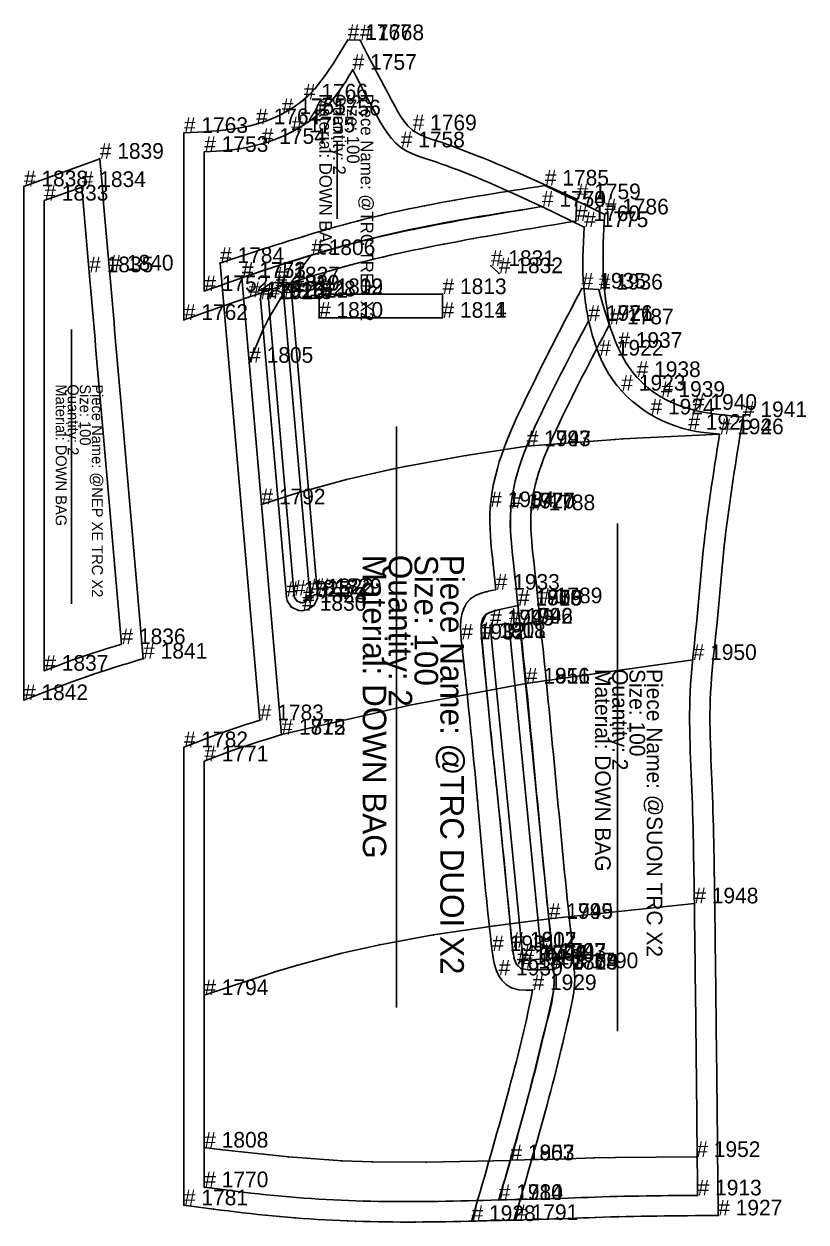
# Model space of a CAD drawing. Header units: metres. Extents: x 0 to 14781, y -73 to 3955.
# Drawn here: x 8652 to 9151, y 360 to 1124 of the extents above; entities that cross this region are included whole.
import ezdxf

# ---------------------------------------------------------------- set-up
doc = ezdxf.new("R2010")
doc.units = ezdxf.units.M

# ---------------------------------------------------------------- blocks, each defined once
blk = doc.blocks.new('73')
at = {"layer": '1'}
blk.add_lwpolyline([(9004.48, 1012.35), (9004.02, 998.42), (8999.33, 997.64), (8994.63, 996.87), (8989.94, 996.09), (8985.25, 995.31), (8980.56, 994.52), (8975.87, 993.74), (8971.18, 992.95), (8966.49, 992.15), (8961.8, 991.34), (8957.11, 990.53), (8952.42, 989.72), (8947.74, 988.89), (8943.06, 988.05), (8938.38, 987.2), (8933.7, 986.35), (8929.02, 985.48), (8924.34, 984.59), (8919.67, 983.7), (8914.76, 982.74), (8909.86, 981.77), (8904.96, 980.77), (8900.06, 979.76), (8895.17, 978.72), (8890.28, 977.65), (8885.41, 976.56), (8880.54, 975.44), (8875.67, 974.29), (8870.82, 973.1), (8865.97, 971.88), (8861.14, 970.62), (8856.31, 969.32), (8851.54, 968), (8846.77, 966.63), (8842.01, 965.23), (8837.26, 963.79), (8832.52, 962.33), (8827.79, 960.83), (8823.07, 959.32), (8818.35, 957.77), (8813.64, 956.21), (8808.94, 954.63), (8804.24, 953.03), (8799.54, 951.43), (8794.85, 949.81), (8790.27, 948.22), (8785.7, 946.62), (8781.13, 945.02), (8776.56, 943.41), (8772, 941.8), (8767.43, 940.19), (8762.87, 938.57), (8758.3, 936.95), (8753.74, 935.33), (8753.74, 1054.67), (8758.13, 1054.9), (8762.53, 1055.14), (8766.91, 1055.42), (8771.3, 1055.74), (8775.68, 1056.12), (8780.06, 1056.58), (8784.05, 1057.09), (8788.04, 1057.68), (8792, 1058.4), (8795.93, 1059.25), (8799.82, 1060.25), (8804.03, 1061.54), (8808.17, 1063.04), (8812.23, 1064.75), (8816.2, 1066.66), (8819.92, 1068.7), (8823.51, 1070.94), (8826.98, 1073.37), (8830.29, 1076), (8832.79, 1078.23), (8835.17, 1080.57), (8837.44, 1083.03), (8839.72, 1085.74), (8841.87, 1088.55), (8843.95, 1091.42), (8846.48, 1095.1), (8848.94, 1098.84), (8851.34, 1102.61), (8853.69, 1106.42), (8856.01, 1110.24), (8858.31, 1114.08), (8866.15, 1113.86), (8868.34, 1109.65), (8870.53, 1105.45), (8872.73, 1101.24), (8874.93, 1097.04), (8877.14, 1092.83), (8879.35, 1088.64), (8881.57, 1084.44), (8883.8, 1080.26), (8886.04, 1076.08), (8888.29, 1071.9), (8890.08, 1068.65), (8891.96, 1065.46), (8894.04, 1062.38), (8896.7, 1059.14), (8899.76, 1056.33), (8903.43, 1054), (8907.43, 1052.2), (8911.64, 1050.73), (8915.89, 1049.37), (8919.14, 1048.3), (8922.35, 1047.18), (8925.55, 1046.03), (8929.42, 1044.6), (8933.29, 1043.14), (8937.16, 1041.65), (8941.02, 1040.13), (8944.87, 1038.59), (8949.18, 1036.83), (8953.48, 1035.04), (8957.77, 1033.23), (8962.05, 1031.4), (8966.32, 1029.55), (8970.58, 1027.69), (8974.84, 1025.8), (8979.08, 1023.91), (8983.32, 1022), (8987.56, 1020.08), (8991.79, 1018.16), (8996.02, 1016.22), (9000.25, 1014.29)], close=True, dxfattribs=at)
at = {"layer": '14'}
blk.add_lwpolyline([(8982.2, 1007.62), (8977.37, 1006.83), (8972.54, 1006.05), (8967.71, 1005.26), (8962.88, 1004.46), (8958.06, 1003.66), (8953.23, 1002.86), (8948.41, 1002.04), (8943.59, 1001.22), (8938.77, 1000.38), (8933.95, 999.54), (8929.14, 998.68), (8924.33, 997.8), (8919.53, 996.91), (8914.73, 995.99), (8909.93, 995.06), (8905.15, 994.11), (8900.36, 993.14), (8895.58, 992.14), (8890.81, 991.12), (8886.05, 990.07), (8881.29, 988.99), (8876.54, 987.89), (8871.79, 986.75), (8867.06, 985.59), (8862.33, 984.39), (8857.61, 983.15), (8852.9, 981.88), (8848.42, 980.63), (8843.94, 979.35), (8839.47, 978.04), (8835.01, 976.7), (8830.55, 975.34), (8826.1, 973.95), (8821.66, 972.53), (8817.22, 971.1), (8812.79, 969.64), (8808.37, 968.17), (8803.95, 966.68), (8799.54, 965.18), (8795.13, 963.66), (8790.72, 962.14), (8786.72, 960.74), (8782.72, 959.34), (8778.73, 957.93), (8774.73, 956.52), (8770.74, 955.1), (8766.74, 953.69), (8766.74, 1042.58), (8770.49, 1042.8), (8774.24, 1043.04), (8777.98, 1043.32), (8781.72, 1043.67), (8786.11, 1044.19), (8790.48, 1044.84), (8794.82, 1045.63), (8799.13, 1046.58), (8803.41, 1047.69), (8807.28, 1048.86), (8811.11, 1050.19), (8814.88, 1051.66), (8818.59, 1053.28), (8822.23, 1055.06), (8826.52, 1057.42), (8830.68, 1060), (8834.68, 1062.81), (8838.51, 1065.85), (8842.12, 1069.11), (8845.54, 1072.57), (8848.77, 1076.22), (8851.8, 1080.03), (8854.63, 1083.98), (8857, 1087.59), (8859.25, 1091.26), (8861.46, 1094.96), (8863.61, 1090.79), (8865.77, 1086.61), (8867.94, 1082.42), (8870.14, 1078.22), (8872.37, 1074.01), (8874.64, 1069.77), (8876.96, 1065.51), (8879.07, 1061.74), (8881.27, 1058.03), (8883.63, 1054.46), (8886.19, 1051.12), (8889.02, 1048.09), (8892.15, 1045.45), (8895.59, 1043.28), (8899.29, 1041.47), (8903.19, 1039.93), (8907.18, 1038.55), (8911.18, 1037.24), (8914.51, 1036.13), (8917.81, 1034.99), (8921.08, 1033.82), (8924.85, 1032.44), (8928.62, 1031.02), (8932.38, 1029.58), (8936.13, 1028.09), (8939.87, 1026.58), (8944.16, 1024.8), (8948.43, 1022.98), (8952.69, 1021.13), (8956.93, 1019.25), (8961.16, 1017.35), (8965.38, 1015.43), (8969.59, 1013.49), (8973.8, 1011.54), (8978, 1009.58)], close=True, dxfattribs=at)
at = {"layer": '2'}
for p in [(8858.31, 1114.08), (8866.15, 1113.86), (8861.46, 1094.96), (8830.29, 1076), (8816.2, 1066.66), (8838.51, 1065.85), (8799.82, 1060.25), (8899.76, 1056.33), (8753.74, 1054.67), (8803.41, 1047.69), (8822.23, 1055.06), (8766.74, 1042.58), (8892.15, 1045.45), (9004.48, 1012.35), (8982.2, 1007.62), (9004.02, 998.42), (8790.72, 962.14), (8766.74, 953.69), (8794.85, 949.81), (8753.74, 935.33)]:
    blk.add_point(p, dxfattribs=at)
at = {"layer": '3'}
for p in [(8843.95, 1091.42), (8837.44, 1083.03), (8826.98, 1073.37), (8830.29, 1076), (8888.29, 1071.9), (8812.23, 1064.75), (8816.2, 1066.66), (8775.68, 1056.12), (8780.06, 1056.58), (8795.93, 1059.25), (8799.82, 1060.25), (8894.04, 1062.38), (8899.76, 1056.33), (8907.43, 1052.2), (8915.89, 1049.37), (8925.55, 1046.03), (8944.87, 1038.59), (8979.08, 1023.91), (8938.38, 987.2), (8919.67, 983.7), (8885.41, 976.56), (8856.31, 969.32), (8861.14, 970.62), (8823.07, 959.32), (8794.85, 949.81)]:
    blk.add_point(p, dxfattribs=at)
at = {"layer": '4'}
for p in [(8790.72, 962.14, 6), (8794.85, 949.81, 6)]:
    blk.add_point(p, dxfattribs=at)
at = {"layer": '7'}
blk.add_line((8851.63, 1049.15), (8851.63, 999.77), dxfattribs=at)
at = {"layer": '1'}
for s, p in [('Material: DOWN BAG', (8840.19, 1079.66)), ('Quantity: 2', (8848.99, 1079.66)), ('Size: 100', (8857.79, 1079.66)), ('Piece Name: @TRC TREN X2', (8866.59, 1079.66))]:
    blk.add_text(s, height=8, rotation=270, dxfattribs=at).set_placement(p)
at = {"layer": '2'}
for s, p in [('# 1767', (8858.31, 1114.08)), ('# 1768', (8866.15, 1113.86)), ('# 1757', (8861.46, 1094.96)), ('# 1766', (8830.29, 1076)), ('# 1765', (8816.2, 1066.66)), ('# 1756', (8838.51, 1065.85)), ('# 1763', (8753.74, 1054.67)), ('# 1764', (8799.82, 1060.25)), ('# 1755', (8822.23, 1055.06)), ('# 1769', (8899.76, 1056.33)), ('# 1754', (8803.41, 1047.69)), ('# 1758', (8892.15, 1045.45)), ('# 1753', (8766.74, 1042.58)), ('# 1750', (8982.2, 1007.62)), ('# 1759', (9004.48, 1012.35)), ('# 1760', (9004.02, 998.42)), ('# 1751', (8790.72, 962.14)), ('# 1752', (8766.74, 953.69)), ('# 1761', (8794.85, 949.81)), ('# 1762', (8753.74, 935.33))]:
    blk.add_text(s, height=10, dxfattribs=at).set_placement(p)
blk = doc.blocks.new('74')
at = {"layer": '1'}
blk.add_lwpolyline([(8753.73, 370.21), (8753.74, 662.6), (8758.13, 664.34), (8762.53, 666.07), (8766.93, 667.78), (8771.35, 669.46), (8775.77, 671.1), (8780.22, 672.69), (8784.58, 674.18), (8788.96, 675.62), (8793.35, 677.03), (8797.74, 678.42), (8802.15, 679.8), (8776.79, 971.63), (8781.18, 973.06), (8785.57, 974.49), (8789.96, 975.92), (8794.35, 977.34), (8798.74, 978.76), (8803.14, 980.18), (8807.53, 981.58), (8811.93, 982.98), (8816.34, 984.37), (8820.74, 985.75), (8825.15, 987.11), (8829.57, 988.46), (8833.91, 989.78), (8838.25, 991.07), (8842.61, 992.35), (8846.96, 993.62), (8851.33, 994.85), (8855.7, 996.07), (8860.07, 997.26), (8864.46, 998.42), (8868.85, 999.56), (8873.25, 1000.66), (8878.06, 1001.83), (8882.89, 1002.96), (8887.72, 1004.05), (8892.56, 1005.11), (8897.41, 1006.14), (8902.27, 1007.14), (8907.13, 1008.12), (8911.99, 1009.06), (8916.86, 1009.98), (8921.74, 1010.88), (8926.62, 1011.76), (8931.4, 1012.6), (8936.19, 1013.43), (8940.98, 1014.24), (8945.77, 1015.04), (8950.57, 1015.82), (8955.36, 1016.6), (8960.16, 1017.36), (8964.96, 1018.12), (8969.76, 1018.87), (8974.56, 1019.62), (8979.36, 1020.37), (8984.16, 1021.11), (9022.35, 1002.68), (9022.1, 998.11), (9021.85, 993.55), (9021.64, 988.99), (9021.46, 984.43), (9021.34, 979.88), (9021.28, 975.33), (9021.3, 970.78), (9021.42, 966.24), (9021.63, 961.71), (9021.97, 957.18), (9022.48, 952.23), (9023.12, 947.29), (9023.85, 942.35), (9024.64, 937.42), (9025.47, 932.49), (9023.28, 928.34), (9021.09, 924.18), (9018.9, 920.02), (9016.72, 915.86), (9014.54, 911.69), (9012.37, 907.53), (9010.21, 903.35), (9008.06, 899.17), (9005.93, 894.99), (9003.8, 890.8), (9001.69, 886.6), (8999.6, 882.39), (8997.53, 878.18), (8995.47, 873.95), (8993.44, 869.71), (8991.32, 865.24), (8989.25, 860.75), (8987.25, 856.23), (8985.32, 851.68), (8983.56, 847.26), (8981.91, 842.79), (8980.39, 838.28), (8979.02, 833.71), (8977.98, 829.79), (8977.09, 825.84), (8976.34, 821.86), (8975.76, 817.85), (8975.37, 813.83), (8975.17, 809.95), (8975.13, 806.06), (8975.22, 802.17), (8975.42, 798.28), (8975.74, 794.1), (8976.13, 789.93), (8976.56, 785.76), (8977.02, 781.59), (8977.52, 777.07), (8978.02, 772.56), (8978.51, 768.04), (8979, 763.52), (8979.48, 759), (8979.96, 754.48), (8980.33, 751.06), (8980.69, 747.64), (8981.05, 744.23), (8981.54, 739.45), (8982.04, 734.66), (8982.53, 729.88), (8983.02, 725.1), (8983.51, 720.32), (8983.99, 715.54), (8984.47, 710.75), (8984.95, 705.97), (8985.42, 701.19), (8985.89, 696.41), (8986.36, 691.62), (8986.83, 686.84), (8987.29, 682.05), (8987.76, 677.27), (8988.22, 672.48), (8988.68, 667.7), (8989.13, 662.91), (8989.59, 658.13), (8990.05, 653.34), (8990.5, 648.56), (8990.95, 643.77), (8991.4, 638.98), (8991.85, 634.2), (8992.3, 629.41), (8992.74, 624.71), (8993.18, 620.01), (8993.62, 615.32), (8994.06, 610.62), (8994.51, 605.92), (8994.95, 601.23), (8995.4, 596.53), (8995.85, 591.84), (8996.31, 587.14), (8996.77, 582.45), (8997.23, 577.76), (8997.7, 573.07), (8998.18, 568.38), (8998.67, 563.69), (8999.16, 559), (8999.66, 554.32), (9000.17, 549.64), (9000.67, 544.97), (9001.17, 540.29), (9001.65, 535.6), (9002.1, 530.92), (9002.51, 526.22), (9002.88, 521.51), (9003.11, 517.88), (9003.22, 514.26), (9003.14, 510.64), (9002.73, 506.56), (9002.06, 502.49), (9001.21, 498.44), (9000.29, 494.41), (8999.35, 490.31), (8998.41, 486.23), (8997.49, 482.14), (8996.56, 478.06), (8995.62, 473.99), (8994.66, 469.92), (8993.59, 465.45), (8992.5, 460.99), (8991.38, 456.54), (8990.24, 452.08), (8989.09, 447.63), (8987.92, 443.19), (8986.73, 438.74), (8985.53, 434.3), (8984.32, 429.87), (8983.05, 425.25), (8981.76, 420.64), (8980.47, 416.02), (8979.18, 411.42), (8977.87, 406.81), (8976.56, 402.21), (8975.24, 397.61), (8973.92, 393.01), (8972.59, 388.41), (8971.26, 383.81), (8969.93, 379.22), (8968.59, 374.63), (8967.25, 370.03), (8965.91, 365.44), (8964.57, 360.85), (8959.72, 360.71), (8954.87, 360.57), (8950.01, 360.44), (8945.16, 360.31), (8940.31, 360.18), (8935.46, 360.06), (8930.61, 359.95), (8925.76, 359.86), (8920.91, 359.77), (8916.06, 359.69), (8911.21, 359.63), (8906.35, 359.59), (8901.5, 359.56), (8896.7, 359.55), (8891.89, 359.56), (8887.09, 359.59), (8882.28, 359.64), (8877.47, 359.71), (8872.67, 359.8), (8867.87, 359.92), (8863.06, 360.07), (8858.26, 360.24), (8853.45, 360.44), (8848.64, 360.67), (8843.83, 360.92), (8839.02, 361.2), (8834.22, 361.51), (8829.41, 361.85), (8824.61, 362.22), (8819.81, 362.62), (8815.02, 363.04), (8810.29, 363.48), (8805.57, 363.96), (8800.85, 364.45), (8796.13, 364.97), (8791.41, 365.5), (8786.7, 366.05), (8781.99, 366.62), (8777.28, 367.2), (8772.57, 367.79), (8767.86, 368.39), (8763.15, 368.99), (8758.44, 369.6)], close=True, dxfattribs=at)
at = {"layer": '14'}
for points in [[(8766.73, 381.78), (8766.74, 653.64), (8771.18, 655.37), (8775.62, 657.09), (8780.07, 658.78), (8784.54, 660.42), (8788.99, 661.99), (8793.47, 663.51), (8797.95, 664.98), (8802.45, 666.42), (8806.96, 667.84), (8811.47, 669.23), (8815.99, 670.62), (8790.64, 962.4), (8795.37, 963.94), (8800.11, 965.48), (8804.84, 967.01), (8809.57, 968.54), (8814.31, 970.06), (8819.05, 971.57), (8823.79, 973.06), (8828.54, 974.54), (8833.29, 976.01), (8838.05, 977.45), (8842.81, 978.87), (8847.57, 980.27), (8852.35, 981.64), (8857.13, 982.98), (8861.91, 984.29), (8866.71, 985.57), (8871.51, 986.81), (8876.32, 988.02), (8881.07, 989.17), (8885.83, 990.29), (8890.6, 991.37), (8895.37, 992.42), (8900.16, 993.43), (8904.94, 994.42), (8909.74, 995.38), (8914.54, 996.31), (8919.35, 997.22), (8924.17, 998.11), (8928.98, 998.97), (8933.81, 999.82), (8938.64, 1000.65), (8943.47, 1001.46), (8948.3, 1002.26), (8953.14, 1003.05), (8957.98, 1003.83), (8962.82, 1004.6), (8967.66, 1005.36), (8972.51, 1006.11), (8977.36, 1006.87), (8982.2, 1007.62), (9009.28, 994.55), (9009.02, 989.76), (9008.78, 984.96), (9008.58, 980.18), (9008.44, 975.39), (9008.39, 970.61), (9008.45, 965.84), (9008.63, 961.07), (9008.96, 956.32), (9009.4, 951.99), (9009.96, 947.67), (9010.6, 943.36), (9011.3, 939.05), (9012.02, 934.74), (9009.8, 930.53), (9007.59, 926.32), (9005.37, 922.1), (9003.16, 917.89), (9000.96, 913.67), (8998.76, 909.44), (8996.58, 905.21), (8994.41, 900.97), (8992.25, 896.73), (8990.1, 892.47), (8987.98, 888.2), (8985.87, 883.93), (8983.78, 879.64), (8981.71, 875.34), (8979.75, 871.19), (8977.82, 867.02), (8975.94, 862.84), (8974.12, 858.63), (8972.38, 854.39), (8970.72, 850.11), (8969.17, 845.8), (8967.73, 841.45), (8966.41, 837.06), (8965.27, 832.71), (8964.27, 828.32), (8963.44, 823.9), (8962.8, 819.45), (8962.36, 814.99), (8962.12, 810.04), (8962.1, 805.08), (8962.28, 800.12), (8962.6, 795.15), (8963.04, 790.19), (8963.55, 785.23), (8964.09, 780.27), (8964.59, 775.73), (8965.09, 771.2), (8965.58, 766.67), (8966.07, 762.15), (8966.55, 757.62), (8967.04, 753.1), (8967.4, 749.7), (8967.76, 746.31), (8968.11, 742.91), (8968.61, 738.13), (8969.11, 733.35), (8969.6, 728.57), (8970.09, 723.79), (8970.57, 719.01), (8971.06, 714.23), (8971.54, 709.45), (8972.01, 704.67), (8972.49, 699.89), (8972.96, 695.1), (8973.43, 690.32), (8973.9, 685.54), (8974.36, 680.76), (8974.82, 675.98), (8975.29, 671.2), (8975.74, 666.41), (8976.2, 661.63), (8976.66, 656.85), (8977.11, 652.06), (8977.56, 647.28), (8978.02, 642.49), (8978.47, 637.71), (8978.91, 632.92), (8979.36, 628.14), (8979.8, 623.44), (8980.24, 618.75), (8980.68, 614.05), (8981.12, 609.35), (8981.56, 604.66), (8982, 599.96), (8982.45, 595.26), (8982.9, 590.57), (8983.36, 585.87), (8983.82, 581.18), (8984.28, 576.49), (8984.76, 571.8), (8985.23, 567.11), (8985.72, 562.42), (8986.22, 557.73), (8986.72, 553.05), (8987.23, 548.44), (8987.73, 543.83), (8988.22, 539.22), (8988.7, 534.61), (8989.14, 529.99), (8989.54, 525.36), (8989.89, 520.72), (8990.14, 516.16), (8990.11, 511.62), (8989.58, 506.71), (8988.65, 501.84), (8987.54, 496.99), (8986.43, 492.18), (8985.34, 487.37), (8984.25, 482.58), (8983.15, 477.79), (8982.03, 473), (8980.97, 468.57), (8979.89, 464.15), (8978.78, 459.73), (8977.66, 455.31), (8976.51, 450.9), (8975.35, 446.49), (8974.17, 442.08), (8972.98, 437.68), (8971.77, 433.28), (8970.5, 428.68), (8969.22, 424.08), (8967.93, 419.49), (8966.63, 414.89), (8965.33, 410.3), (8964.01, 405.72), (8962.69, 401.13), (8961.37, 396.55), (8960.04, 391.97), (8958.71, 387.39), (8957.38, 382.81), (8956.04, 378.23), (8954.71, 373.65), (8949.87, 373.51), (8945.03, 373.38), (8940.19, 373.25), (8935.35, 373.12), (8930.51, 373), (8925.68, 372.9), (8920.84, 372.8), (8916, 372.71), (8911.16, 372.65), (8906.31, 372.59), (8901.47, 372.56), (8896.73, 372.55), (8891.98, 372.55), (8887.24, 372.58), (8882.5, 372.63), (8877.75, 372.71), (8873.01, 372.8), (8868.26, 372.92), (8863.52, 373.06), (8858.78, 373.23), (8854.04, 373.43), (8849.3, 373.65), (8844.57, 373.9), (8839.83, 374.17), (8835.1, 374.48), (8830.37, 374.81), (8825.64, 375.17), (8820.91, 375.57), (8816.19, 375.99), (8811.24, 376.47), (8806.28, 376.98), (8801.33, 377.52), (8796.39, 378.08), (8791.44, 378.67), (8786.5, 379.27), (8781.55, 379.88), (8776.61, 380.51), (8771.67, 381.14)], [(8819.11, 758.62), (8802.61, 948.56), (8802.73, 951.19), (8804.81, 955.65), (8808.85, 958.47), (8812.37, 959.24), (8814.69, 958.97), (8819.15, 956.89), (8821.97, 952.86), (8822.54, 950.29), (8839.04, 760.35), (8838.92, 757.73), (8836.84, 753.27), (8832.81, 750.45), (8829.29, 749.67), (8826.96, 749.94), (8822.5, 752.02), (8819.68, 756.05)], [(8824.07, 759.38), (8807.62, 948.67), (8807.68, 949.97), (8808.77, 952.32), (8810.9, 953.8), (8812.17, 954.08), (8812.17, 954.08), (8813.47, 954.02), (8815.82, 952.93), (8817.3, 950.81), (8817.58, 949.53), (8834.03, 760.25), (8833.97, 758.94), (8832.88, 756.6), (8830.76, 755.11), (8829.48, 754.83), (8829.48, 754.83), (8828.18, 754.89), (8825.83, 755.98), (8824.35, 758.1)]]:
    blk.add_lwpolyline(points, close=True, dxfattribs=at)
at = {"layer": '2'}
for p in [(8984.16, 1021.11), (8982.2, 1007.62), (9022.35, 1002.68), (9009.28, 994.55), (8776.79, 971.63), (8835.01, 976.74), (8949.67, 969.75), (8954.79, 965.15), (8790.64, 962.4), (8812.37, 959.24), (8802.61, 948.56), (8807.62, 948.67), (8812.17, 954.08), (8812.17, 954.08), (8817.58, 949.53), (8822.54, 950.29), (8839.96, 951.79), (8839.96, 951.79), (8918.83, 951.8), (8839.96, 936.74), (8918.81, 936.67), (8918.81, 936.67), (9012.02, 934.74), (9025.47, 932.49), (8795.37, 907.99), (8972.54, 854.76), (8803.22, 817.61), (8962.36, 814.99), (8975.37, 813.83), (8819.11, 758.62), (8824.07, 759.38), (8834.03, 760.25), (8839.04, 760.35), (8829.29, 749.67), (8829.48, 754.83), (8829.48, 754.83), (8967.01, 753.11), (8967.04, 753.1), (8979.96, 754.48), (8949.2, 740.32), (8961.13, 741.49), (8943.92, 732.32), (8972, 703.23), (8802.15, 679.8), (8815.99, 670.62), (8815.99, 670.62), (8753.74, 662.6), (8766.74, 653.64), (8986.73, 553.05), (8963.41, 534.77), (8968.83, 521.29), (8970.23, 526.36), (8982.29, 527.54), (8989.89, 520.72), (8989.89, 520.72), (9002.88, 521.51), (8766.74, 504.39), (8766.73, 407.06), (8962.13, 398.89), (8766.73, 381.78), (8753.73, 370.21), (8954.71, 373.65), (8964.57, 360.85)]:
    blk.add_point(p, dxfattribs=at)
at = {"layer": '3'}
for p in [(8926.62, 1011.76), (8907.13, 1008.12), (8864.46, 998.42), (8873.25, 1000.66), (8829.57, 988.46), (9021.28, 975.33), (8829.19, 969.01), (8808.85, 958.47), (8814.69, 958.97), (8819.15, 956.89), (9021.63, 961.71), (9021.97, 957.18), (8802.73, 951.19), (8804.81, 955.65), (8807.68, 949.97), (8808.77, 952.32), (8810.9, 953.8), (8813.47, 954.02), (8815.82, 952.93), (8817.3, 950.81), (8817.97, 953.3), (8821.97, 952.86), (8808.07, 936.87), (8804.1, 928.81), (9001.69, 886.6), (8993.44, 869.71), (8985.32, 851.68), (8895.06, 841.87), (8933.72, 848.77), (8885.62, 839.94), (8979.02, 833.71), (8980.39, 838.28), (8857.46, 833.45), (8824.96, 824.47), (8976.34, 821.86), (8975.37, 813.83), (8975.42, 798.28), (8977.02, 781.59), (8824.35, 758.1), (8833.97, 758.94), (8838.92, 757.73), (8819.68, 756.05), (8822.5, 752.02), (8825.83, 755.98), (8826.96, 749.94), (8828.18, 754.89), (8830.76, 755.11), (8832.81, 750.45), (8832.88, 756.6), (8836.84, 753.27), (8952.35, 749.91), (8979.96, 754.48), (8946.59, 747.47), (8981.05, 744.23), (8943.62, 736.8), (8943.71, 741.03), (8943.92, 732.32), (8780.22, 672.69), (8949.72, 671.1), (8954.12, 629.59), (8992.3, 629.41), (8999.66, 554.32), (8952.22, 548.62), (8878.74, 536.58), (8912.91, 542.85), (8854.45, 531.1), (8963.41, 534.77), (8964.55, 527.72), (8825.58, 523.38), (8965.92, 524.42), (8968.83, 521.29), (8973.45, 520.53), (8981.67, 520.62), (9002.88, 521.51), (8811.92, 519.27), (9003.14, 510.64), (9000.29, 494.41), (8994.66, 469.92), (8984.32, 429.87), (8776.5, 405.9), (8820.46, 401.15), (8854.7, 398.61), (8874.19, 397.88), (8908.36, 397.67), (8772.57, 367.79), (8815.02, 363.04), (8824.61, 362.22), (8858.26, 360.24), (8863.06, 360.07), (8901.5, 359.56), (8906.35, 359.59)]:
    blk.add_point(p, dxfattribs=at)
at = {"layer": '7'}
blk.add_line((8889.38, 867.39), (8889.38, 496.4), dxfattribs=at)
at = {"layer": '8'}
blk.add_line((8949.67, 969.75), (8954.79, 965.15), dxfattribs=at)
for points in [[(8795.37, 907.99), (8804.1, 928.81), (8808.07, 936.87), (8817.97, 953.3), (8829.19, 969.01), (8835.01, 976.74)], [(8839.96, 951.79), (8918.83, 951.8), (8918.81, 936.67)], [(8839.96, 951.79), (8839.96, 936.74), (8918.81, 936.67)], [(8803.22, 817.61), (8824.96, 824.47), (8857.46, 833.45), (8885.62, 839.94), (8895.06, 841.87), (8933.72, 848.77), (8972.54, 854.76)], [(8967.01, 753.11), (8952.35, 749.91), (8946.59, 747.47), (8943.71, 741.03), (8943.62, 736.8), (8943.92, 732.32), (8949.72, 671.1), (8954.12, 629.59), (8963.41, 534.77), (8964.55, 527.72), (8965.92, 524.42), (8968.83, 521.29), (8973.45, 520.53), (8981.67, 520.62), (8989.89, 520.72)], [(8815.99, 670.62), (8898.01, 689.48), (8972, 703.23)], [(8766.74, 504.39), (8811.92, 519.27), (8825.58, 523.38), (8854.45, 531.1), (8878.74, 536.58), (8912.91, 542.85), (8952.22, 548.62), (8986.73, 553.05)], [(8962.13, 398.89), (8908.36, 397.67), (8874.19, 397.88), (8854.7, 398.61), (8820.46, 401.15), (8776.5, 405.9), (8766.73, 407.06)]]:
    blk.add_lwpolyline(points, dxfattribs=at)
blk.add_lwpolyline([(8961.13, 741.49), (8982.29, 527.54), (8970.23, 526.36), (8949.2, 740.32)], close=True, dxfattribs=at)
at = {"layer": '1'}
for s, p in [('Material: DOWN BAG', (8867.93, 785.39)), ('Quantity: 2', (8884.43, 785.39)), ('Size: 100', (8900.93, 785.39)), ('Piece Name: @TRC DUOI X2', (8917.43, 785.39))]:
    blk.add_text(s, height=15, rotation=270, dxfattribs=at).set_placement(p)
at = {"layer": '2'}
for s, p in [('# 1785', (8984.16, 1021.11)), ('# 1774', (8982.2, 1007.62)), ('# 1786', (9022.35, 1002.68)), ('# 1775', (9009.28, 994.55)), ('# 1806', (8835.01, 976.74)), ('# 1784', (8776.79, 971.63)), ('# 1831', (8949.67, 969.75)), ('# 1773', (8790.64, 962.4)), ('# 1832', (8954.79, 965.15)), ('# 1819', (8812.17, 954.08)), ('# 1820', (8812.17, 954.08)), ('# 1827', (8812.37, 959.24)), ('# 1826', (8802.61, 948.56)), ('# 1818', (8807.62, 948.67)), ('# 1821', (8817.58, 949.53)), ('# 1828', (8822.54, 950.29)), ('# 1809', (8839.96, 951.79)), ('# 1812', (8839.96, 951.79)), ('# 1813', (8918.83, 951.8)), ('# 1810', (8839.96, 936.74)), ('# 1811', (8918.81, 936.67)), ('# 1814', (8918.81, 936.67)), ('# 1776', (9012.02, 934.74)), ('# 1787', (9025.47, 932.49)), ('# 1805', (8795.37, 907.99)), ('# 1793', (8972.54, 854.76)), ('# 1792', (8803.22, 817.61)), ('# 1777', (8962.36, 814.99)), ('# 1788', (8975.37, 813.83)), ('# 1825', (8819.11, 758.62)), ('# 1817', (8824.07, 759.38)), ('# 1823', (8829.48, 754.83)), ('# 1824', (8829.48, 754.83)), ('# 1822', (8834.03, 760.25)), ('# 1829', (8839.04, 760.35)), ('# 1830', (8829.29, 749.67)), ('# 1800', (8967.01, 753.11)), ('# 1778', (8967.04, 753.1)), ('# 1789', (8979.96, 754.48)), ('# 1799', (8949.2, 740.32)), ('# 1796', (8961.13, 741.49)), ('# 1801', (8943.92, 732.32)), ('# 1816', (8972, 703.23)), ('# 1783', (8802.15, 679.8)), ('# 1772', (8815.99, 670.62)), ('# 1815', (8815.99, 670.62)), ('# 1782', (8753.74, 662.6)), ('# 1771', (8766.74, 653.64)), ('# 1795', (8986.73, 553.05)), ('# 1802', (8963.41, 534.77)), ('# 1798', (8970.23, 526.36)), ('# 1797', (8982.29, 527.54)), ('# 1803', (8968.83, 521.29)), ('# 1779', (8989.89, 520.72)), ('# 1804', (8989.89, 520.72)), ('# 1790', (9002.88, 521.51)), ('# 1794', (8766.74, 504.39)), ('# 1808', (8766.73, 407.06)), ('# 1807', (8962.13, 398.89)), ('# 1770', (8766.73, 381.78)), ('# 1780', (8954.71, 373.65)), ('# 1781', (8753.73, 370.21)), ('# 1791', (8964.57, 360.85))]:
    blk.add_text(s, height=10, dxfattribs=at).set_placement(p)
blk = doc.blocks.new('75')
at = {"layer": '1'}
blk.add_lwpolyline([(8651.61, 1020.58), (8700.01, 1038.17), (8700.43, 1033.41), (8700.84, 1028.66), (8701.25, 1023.91), (8701.66, 1019.16), (8702.07, 1014.4), (8702.49, 1009.65), (8702.9, 1004.9), (8703.31, 1000.14), (8703.72, 995.39), (8704.14, 990.64), (8704.55, 985.89), (8704.96, 981.13), (8705.37, 976.38), (8705.79, 971.63), (8706.2, 966.87), (8706.61, 962.12), (8707.02, 957.36), (8707.44, 952.61), (8707.85, 947.85), (8708.26, 943.09), (8708.67, 938.34), (8709.09, 933.58), (8709.5, 928.83), (8709.91, 924.07), (8710.33, 919.31), (8710.74, 914.56), (8711.15, 909.8), (8711.57, 905.05), (8711.98, 900.29), (8712.39, 895.53), (8712.8, 890.78), (8713.22, 886.02), (8713.63, 881.27), (8714.04, 876.51), (8714.47, 871.59), (8714.9, 866.68), (8715.32, 861.76), (8715.75, 856.84), (8716.18, 851.92), (8716.61, 847.01), (8717.03, 842.09), (8717.46, 837.17), (8717.89, 832.26), (8718.32, 827.34), (8718.74, 822.42), (8719.17, 817.5), (8719.6, 812.59), (8720.02, 807.67), (8720.45, 802.75), (8720.88, 797.84), (8721.31, 792.92), (8721.73, 788), (8722.16, 783.08), (8722.59, 778.17), (8723.02, 773.25), (8723.44, 768.33), (8723.87, 763.42), (8724.3, 758.5), (8724.73, 753.58), (8725.15, 748.66), (8725.58, 743.75), (8726.01, 738.83), (8726.43, 733.91), (8726.86, 729), (8727.29, 724.08), (8727.72, 719.16), (8723.09, 717.74), (8718.47, 716.32), (8713.85, 714.88), (8709.23, 713.43), (8704.63, 711.96), (8700.03, 710.46), (8695.44, 708.94), (8690.86, 707.38), (8686.47, 705.83), (8682.08, 704.26), (8677.71, 702.66), (8673.35, 701.03), (8668.99, 699.37), (8664.64, 697.71), (8660.29, 696.03), (8655.95, 694.34), (8651.61, 692.65)], close=True, dxfattribs=at)
at = {"layer": '14'}
blk.add_lwpolyline([(8664.61, 1011.47), (8688.53, 1020.16), (8688.96, 1015.21), (8689.38, 1010.27), (8689.81, 1005.32), (8690.24, 1000.38), (8690.67, 995.43), (8691.1, 990.48), (8691.53, 985.54), (8691.96, 980.59), (8692.39, 975.64), (8692.82, 970.7), (8693.25, 965.75), (8693.66, 960.99), (8694.07, 956.24), (8694.49, 951.48), (8694.9, 946.73), (8695.31, 941.97), (8695.72, 937.21), (8696.14, 932.46), (8696.55, 927.7), (8696.96, 922.95), (8697.38, 918.19), (8697.79, 913.43), (8698.2, 908.68), (8698.61, 903.92), (8699.03, 899.17), (8699.44, 894.41), (8699.85, 889.65), (8700.27, 884.9), (8700.68, 880.14), (8701.09, 875.38), (8701.52, 870.48), (8701.94, 865.58), (8702.37, 860.68), (8702.8, 855.78), (8703.22, 850.88), (8703.65, 845.98), (8704.07, 841.08), (8704.5, 836.18), (8704.92, 831.28), (8705.35, 826.38), (8705.78, 821.48), (8706.2, 816.58), (8706.63, 811.68), (8707.05, 806.78), (8707.48, 801.88), (8707.9, 796.98), (8708.33, 792.08), (8708.76, 787.18), (8709.18, 782.28), (8709.61, 777.38), (8710.03, 772.48), (8710.46, 767.58), (8710.89, 762.68), (8711.31, 757.78), (8711.74, 752.88), (8712.16, 747.98), (8712.59, 743.08), (8713.01, 738.18), (8713.44, 733.28), (8713.87, 728.38), (8709.3, 726.99), (8704.74, 725.58), (8700.18, 724.16), (8695.64, 722.7), (8691.11, 721.21), (8686.6, 719.66), (8682.17, 718.08), (8677.77, 716.46), (8673.37, 714.79), (8668.99, 713.11), (8664.61, 711.41)], close=True, dxfattribs=at)
at = {"layer": '2'}
for p in [(8700.01, 1038.17), (8651.61, 1020.58), (8688.53, 1020.16), (8664.61, 1011.47), (8693.25, 965.75), (8706.2, 966.87), (8713.87, 728.38), (8727.72, 719.16), (8664.61, 711.41), (8651.61, 692.65)]:
    blk.add_point(p, dxfattribs=at)
at = {"layer": '3'}
for p in [(8706.2, 966.87), (8714.04, 876.51), (8690.86, 707.38), (8695.44, 708.94)]:
    blk.add_point(p, dxfattribs=at)
at = {"layer": '4'}
for p in [(8693.25, 965.75, 7), (8706.2, 966.87, 7)]:
    blk.add_point(p, dxfattribs=at)
at = {"layer": '7'}
blk.add_line((8681.87, 929.16), (8681.88, 754.21), dxfattribs=at)
at = {"layer": '1'}
for s, p in [('Material: DOWN BAG', (8671.86, 894.19)), ('Quantity: 2', (8679.56, 894.19)), ('Size: 100', (8687.26, 894.19)), ('Piece Name: @NEP XE TRC X2', (8694.96, 894.19))]:
    blk.add_text(s, height=7, rotation=270, dxfattribs=at).set_placement(p)
at = {"layer": '2'}
for s, p in [('# 1839', (8700.01, 1038.17)), ('# 1838', (8651.61, 1020.58)), ('# 1834', (8688.53, 1020.16)), ('# 1833', (8664.61, 1011.47)), ('# 1835', (8693.25, 965.75)), ('# 1840', (8706.2, 966.87)), ('# 1836', (8713.87, 728.38)), ('# 1841', (8727.72, 719.16)), ('# 1837', (8664.61, 711.41)), ('# 1842', (8651.61, 692.65))]:
    blk.add_text(s, height=10, dxfattribs=at).set_placement(p)
blk = doc.blocks.new('77')
at = {"layer": '1'}
blk.add_lwpolyline([(9094.82, 363.76), (9089.92, 363.72), (9085.03, 363.69), (9080.14, 363.65), (9075.25, 363.61), (9070.35, 363.56), (9065.46, 363.51), (9060.57, 363.45), (9055.68, 363.38), (9050.79, 363.31), (9045.9, 363.23), (9041, 363.13), (9036.11, 363.03), (9031.22, 362.91), (9026.33, 362.77), (9021.44, 362.63), (9016.56, 362.46), (9012.26, 362.31), (9007.97, 362.14), (9003.67, 361.98), (8999.38, 361.82), (8994.61, 361.65), (8989.84, 361.49), (8985.07, 361.34), (8980.3, 361.2), (8975.53, 361.07), (8970.76, 360.94), (8965.99, 360.82), (8961.22, 360.71), (8956.45, 360.6), (8951.68, 360.49), (8946.91, 360.39), (8942.14, 360.29), (8937.37, 360.19), (8938.73, 364.87), (8940.09, 369.55), (8941.45, 374.23), (8942.81, 378.92), (8944.16, 383.6), (8945.52, 388.28), (8946.87, 392.97), (8948.21, 397.66), (8949.55, 402.34), (8950.89, 407.03), (8952.22, 411.72), (8953.55, 416.41), (8954.87, 421.11), (8956.18, 425.8), (8957.48, 430.5), (8958.78, 435.2), (8960.07, 439.91), (8961.35, 444.61), (8962.53, 449), (8963.7, 453.38), (8964.86, 457.77), (8966, 462.17), (8967.13, 466.57), (8968.23, 470.97), (8969.3, 475.38), (8970.35, 479.8), (8971.37, 484.22), (8972.35, 488.65), (8973.37, 493.37), (8974.35, 498.09), (8975.31, 502.82), (8976.26, 507.55), (8972.46, 507.52), (8967.45, 507.82), (8962.7, 509.12), (8959.51, 511.1), (8956.81, 513.79), (8954.65, 516.95), (8952.99, 520.61), (8951.87, 524.47), (8951.13, 528.44), (8950.57, 532.47), (8949.97, 537.31), (8949.39, 542.15), (8948.83, 546.97), (8948.3, 551.79), (8947.78, 556.6), (8947.28, 561.4), (8946.79, 566.19), (8946.32, 570.98), (8945.86, 575.77), (8945.41, 580.55), (8944.97, 585.33), (8944.54, 590.1), (8944.12, 594.87), (8943.7, 599.65), (8943.28, 604.42), (8942.86, 609.19), (8942.44, 613.97), (8942.03, 618.74), (8941.6, 623.52), (8941.18, 628.31), (8940.73, 633.21), (8940.28, 638.12), (8939.82, 643.03), (8939.36, 647.94), (8938.89, 652.86), (8938.41, 657.77), (8937.93, 662.69), (8937.45, 667.61), (8936.96, 672.53), (8936.46, 677.45), (8935.97, 682.37), (8935.46, 687.28), (8934.96, 692.2), (8934.45, 697.11), (8933.94, 702.02), (8933.42, 706.92), (8932.91, 711.82), (8932.39, 716.72), (8931.87, 721.61), (8931.34, 726.5), (8930.82, 731.37), (8930.42, 735.41), (8930.22, 739.47), (8930.42, 743.59), (8931.11, 747.46), (8932.36, 751.19), (8934.2, 754.55), (8936.68, 757.32), (8939.89, 759.4), (8943.54, 760.85), (8947.36, 761.9), (8950.09, 762.54), (8952.8, 763.14), (8952.38, 767.17), (8951.97, 771.2), (8951.55, 775.24), (8951.12, 779.28), (8950.64, 783.84), (8950.17, 788.42), (8949.75, 792.99), (8949.41, 797.57), (8949.16, 802.15), (8949.04, 806.72), (8949.08, 811.29), (8949.3, 815.85), (8949.78, 820.82), (8950.49, 825.76), (8951.41, 830.68), (8952.53, 835.56), (8953.81, 840.4), (8955.08, 844.66), (8956.46, 848.88), (8957.94, 853.07), (8959.5, 857.22), (8961.16, 861.34), (8962.83, 865.3), (8964.56, 869.25), (8966.33, 873.17), (8968.15, 877.07), (8969.99, 880.96), (8972.1, 885.39), (8974.24, 889.81), (8976.39, 894.21), (8978.56, 898.61), (8980.74, 903), (8982.94, 907.39), (8985.15, 911.77), (8987.37, 916.14), (8989.6, 920.5), (8991.84, 924.87), (8994.09, 929.22), (8996.35, 933.58), (8998.61, 937.93), (9000.87, 942.28), (9003.14, 946.63), (9005.42, 950.97), (9007.69, 955.32), (9018.55, 954.68), (9019.89, 949.95), (9021.26, 945.23), (9022.66, 940.53), (9024.13, 935.85), (9025.68, 931.2), (9027.33, 926.59), (9029.11, 922.03), (9031.03, 917.52), (9032.58, 914.19), (9034.26, 910.92), (9036.1, 907.74), (9038.14, 904.65), (9040.36, 901.69), (9042.76, 898.87), (9046.24, 895.3), (9049.98, 892), (9052.65, 889.94), (9055.42, 888.01), (9058.27, 886.21), (9061.5, 884.39), (9064.81, 882.74), (9068.21, 881.27), (9071.64, 880), (9075.14, 878.9), (9078.67, 877.95), (9083.16, 876.93), (9087.69, 876.07), (9092.25, 875.35), (9096.83, 874.75), (9101.42, 874.22), (9106.03, 873.76), (9110.64, 873.32), (9109.9, 868.77), (9109.16, 864.22), (9108.43, 859.67), (9107.7, 855.12), (9106.98, 850.57), (9106.26, 846.02), (9105.55, 841.46), (9104.86, 836.91), (9104.17, 832.35), (9103.49, 827.79), (9102.83, 823.23), (9102.19, 818.67), (9101.56, 814.1), (9100.94, 809.54), (9100.35, 804.97), (9099.78, 800.4), (9099.23, 795.82), (9098.71, 791.25), (9098.21, 786.67), (9097.74, 782.09), (9097.29, 777.5), (9096.87, 772.83), (9096.46, 768.15), (9096.07, 763.47), (9095.67, 758.8), (9095.26, 754.12), (9094.83, 749.44), (9094.37, 744.72), (9093.88, 740), (9093.37, 735.28), (9092.86, 730.57), (9092.36, 725.85), (9091.86, 721.13), (9091.39, 716.41), (9090.96, 711.69), (9090.57, 706.97), (9090.22, 702.25), (9089.94, 697.53), (9089.73, 692.8), (9089.6, 688.1), (9089.54, 683.41), (9089.55, 678.71), (9089.6, 674), (9089.7, 669.3), (9089.84, 664.59), (9090.01, 659.89), (9090.2, 655.18), (9090.39, 650.47), (9090.59, 645.77), (9090.79, 641.06), (9090.98, 636.19), (9091.15, 631.32), (9091.31, 626.45), (9091.46, 621.58), (9091.59, 616.71), (9091.72, 611.84), (9091.83, 606.97), (9091.94, 602.1), (9092.04, 597.23), (9092.13, 592.36), (9092.21, 587.49), (9092.29, 582.62), (9092.36, 577.76), (9092.44, 572.89), (9092.5, 568.02), (9092.57, 563.15), (9092.64, 558.17), (9092.7, 553.19), (9092.77, 548.2), (9092.83, 543.22), (9092.9, 538.24), (9092.96, 533.25), (9093.02, 528.27), (9093.08, 523.29), (9093.15, 518.3), (9093.21, 513.32), (9093.27, 508.33), (9093.33, 503.35), (9093.38, 498.37), (9093.44, 493.38), (9093.5, 488.4), (9093.56, 483.41), (9093.61, 478.43), (9093.67, 473.44), (9093.72, 468.46), (9093.78, 463.47), (9093.83, 458.49), (9093.89, 453.5), (9093.94, 448.52), (9093.99, 443.53), (9094.05, 438.55), (9094.1, 433.56), (9094.15, 428.57), (9094.21, 423.59), (9094.26, 418.6), (9094.31, 413.62), (9094.36, 408.63), (9094.41, 403.65), (9094.46, 398.66), (9094.51, 393.68), (9094.56, 388.69), (9094.62, 383.7), (9094.67, 378.72), (9094.72, 373.73), (9094.77, 368.75)], close=True, dxfattribs=at)
at = {"layer": '14'}
blk.add_lwpolyline([(9081.67, 376.54), (9076.99, 376.51), (9072.32, 376.47), (9067.64, 376.43), (9062.96, 376.39), (9058.29, 376.34), (9053.61, 376.29), (9048.93, 376.23), (9044.25, 376.15), (9039.58, 376.07), (9034.9, 375.98), (9030.23, 375.87), (9025.55, 375.75), (9020.88, 375.61), (9016.2, 375.46), (9011.89, 375.3), (9007.58, 375.14), (9003.27, 374.97), (8998.96, 374.81), (8994.05, 374.64), (8989.13, 374.48), (8984.21, 374.34), (8979.3, 374.21), (8974.38, 374.09), (8969.46, 373.97), (8964.54, 373.86), (8959.63, 373.75), (8954.71, 373.65), (8956.05, 378.14), (8957.39, 382.64), (8958.72, 387.14), (8960.06, 391.64), (8961.38, 396.13), (8962.7, 400.64), (8964, 405.14), (8965.3, 409.64), (8966.58, 414.15), (8967.85, 418.66), (8969.1, 423.17), (8970.34, 427.69), (8971.55, 432.21), (8972.74, 436.73), (8973.91, 441.26), (8975.04, 445.7), (8976.14, 450.14), (8977.23, 454.58), (8978.32, 459.03), (8979.41, 463.48), (8980.5, 467.93), (8981.6, 472.39), (8982.72, 476.84), (8983.86, 481.3), (8985.03, 485.76), (8986.27, 490.41), (8987.46, 495.06), (8988.52, 499.74), (8989.34, 504.43), (8989.86, 509.16), (8990.02, 513), (8990, 516.86), (8989.89, 520.72), (8985.77, 520.68), (8981.67, 520.62), (8977.6, 520.55), (8973.45, 520.53), (8968.83, 521.29), (8966.3, 523.75), (8964.67, 527.17), (8963.84, 530.89), (8963.41, 534.77), (8962.95, 539.66), (8962.49, 544.55), (8962.03, 549.42), (8961.57, 554.29), (8961.11, 559.14), (8960.64, 563.98), (8960.18, 568.81), (8959.71, 573.62), (8959.25, 578.41), (8958.78, 583.18), (8958.31, 587.94), (8957.85, 592.67), (8957.38, 597.38), (8956.91, 602.06), (8956.44, 606.72), (8955.98, 611.35), (8955.51, 615.96), (8955.04, 620.53), (8954.58, 625.08), (8954.11, 629.59), (8953.63, 634.21), (8953.15, 638.8), (8952.68, 643.37), (8952.2, 647.94), (8951.72, 652.5), (8951.24, 657.07), (8950.76, 661.65), (8950.28, 666.26), (8949.8, 670.9), (8949.31, 675.58), (8948.83, 680.31), (8948.34, 685.1), (8947.85, 689.95), (8947.36, 694.89), (8946.86, 699.9), (8946.36, 705.01), (8945.86, 710.22), (8945.35, 715.54), (8944.84, 720.98), (8944.32, 726.54), (8943.8, 732.24), (8943.46, 736.73), (8943.51, 740.97), (8944.37, 744.63), (8946.42, 747.36), (8948.72, 748.6), (8951.39, 749.49), (8955.36, 750.55), (8959.25, 751.46), (8963.09, 752.26), (8966.91, 753.01), (8966.45, 757.55), (8965.99, 762.09), (8965.52, 766.63), (8965.05, 771.17), (8964.58, 775.72), (8964.09, 780.27), (8963.56, 785.23), (8963.06, 790.19), (8962.62, 795.16), (8962.29, 800.12), (8962.11, 805.08), (8962.12, 810.04), (8962.36, 814.99), (8962.8, 819.45), (8963.44, 823.9), (8964.27, 828.32), (8965.27, 832.71), (8966.41, 837.06), (8967.73, 841.45), (8969.17, 845.8), (8970.72, 850.11), (8972.38, 854.39), (8974.12, 858.63), (8975.94, 862.84), (8977.82, 867.02), (8979.75, 871.19), (8981.71, 875.34), (8983.78, 879.64), (8985.87, 883.93), (8987.98, 888.2), (8990.1, 892.47), (8992.25, 896.72), (8994.41, 900.97), (8996.58, 905.21), (8998.76, 909.44), (9000.96, 913.67), (9003.16, 917.89), (9005.37, 922.1), (9007.58, 926.32), (9009.8, 930.53), (9012.02, 934.74), (9013.21, 930.23), (9014.45, 925.74), (9015.79, 921.29), (9017.28, 916.88), (9018.96, 912.55), (9020.78, 908.53), (9022.81, 904.61), (9025.05, 900.79), (9027.51, 897.11), (9030.16, 893.57), (9033.01, 890.2), (9036.34, 886.72), (9039.89, 883.45), (9043.63, 880.41), (9047.54, 877.59), (9051.62, 875), (9055.42, 872.86), (9059.33, 870.92), (9063.33, 869.18), (9067.4, 867.65), (9071.55, 866.33), (9075.75, 865.24), (9079.7, 864.42), (9083.69, 863.76), (9087.69, 863.22), (9091.71, 862.76), (9095.74, 862.34), (9094.99, 857.65), (9094.23, 852.96), (9093.48, 848.26), (9092.74, 843.57), (9092.01, 838.87), (9091.29, 834.17), (9090.61, 829.58), (9089.94, 824.98), (9089.28, 820.38), (9088.65, 815.78), (9088.03, 811.18), (9087.44, 806.57), (9086.86, 801.96), (9086.31, 797.35), (9085.78, 792.74), (9085.28, 788.12), (9084.81, 783.5), (9084.36, 778.88), (9083.94, 774.17), (9083.53, 769.45), (9083.13, 764.74), (9082.73, 760.02), (9082.32, 755.31), (9081.88, 750.59), (9081.41, 745.81), (9080.91, 741.04), (9080.4, 736.26), (9079.89, 731.48), (9079.38, 726.71), (9078.88, 721.93), (9078.4, 717.16), (9077.96, 712.38), (9077.56, 707.6), (9077.22, 702.82), (9076.93, 698.04), (9076.72, 693.25), (9076.59, 688.49), (9076.53, 683.72), (9076.53, 678.96), (9076.59, 674.19), (9076.69, 669.42), (9076.83, 664.65), (9077, 659.87), (9077.19, 655.1), (9077.39, 650.33), (9077.6, 645.55), (9077.79, 640.78), (9077.98, 635.91), (9078.15, 631.04), (9078.31, 626.18), (9078.46, 621.31), (9078.6, 616.44), (9078.72, 611.58), (9078.83, 606.71), (9078.94, 601.85), (9079.04, 596.98), (9079.13, 592.12), (9079.21, 587.25), (9079.29, 582.39), (9079.37, 577.52), (9079.44, 572.66), (9079.51, 567.79), (9079.57, 562.93), (9079.64, 558.03), (9079.7, 553.12), (9079.77, 548.22), (9079.83, 543.32), (9079.89, 538.41), (9079.96, 533.51), (9080.02, 528.61), (9080.08, 523.7), (9080.14, 518.8), (9080.2, 513.89), (9080.25, 508.99), (9080.31, 504.09), (9080.37, 499.18), (9080.43, 494.28), (9080.48, 489.37), (9080.54, 484.47), (9080.59, 479.56), (9080.65, 474.66), (9080.7, 469.75), (9080.76, 464.85), (9080.81, 459.94), (9080.86, 455.04), (9080.91, 450.13), (9080.97, 445.23), (9081.02, 440.32), (9081.07, 435.41), (9081.12, 430.51), (9081.17, 425.6), (9081.22, 420.7), (9081.27, 415.79), (9081.32, 410.89), (9081.37, 405.98), (9081.42, 401.07), (9081.47, 396.17), (9081.52, 391.26), (9081.57, 386.36), (9081.62, 381.45)], close=True, dxfattribs=at)
at = {"layer": '2'}
for p in [(9007.69, 955.32), (9018.55, 954.68), (9012.02, 934.74), (9018.96, 912.55), (9031.03, 917.52), (9042.76, 898.87), (9033.01, 890.2), (9058.27, 886.21), (9051.62, 875), (9078.67, 877.95), (9110.64, 873.32), (9075.75, 865.24), (9095.74, 862.34), (9095.74, 862.34), (8972.57, 854.75), (8949.3, 815.85), (8962.36, 814.99), (8952.8, 763.14), (8966.91, 753.01), (8966.91, 753.01), (8949.19, 740.32), (8961.13, 741.49), (8930.82, 731.37), (8943.8, 732.24), (9078.52, 718.29), (8972, 703.23), (9079.57, 562.93), (8986.72, 553.05), (8950.57, 532.47), (8963.41, 534.77), (8966.3, 523.75), (8970.23, 526.36), (8982.29, 527.54), (8989.89, 520.72), (8989.89, 520.72), (8954.65, 516.95), (8976.26, 507.55), (8962.14, 398.96), (9080.85, 401.06), (9081.67, 376.54), (8954.71, 373.65), (8937.37, 360.19), (9094.82, 363.76)]:
    blk.add_point(p, dxfattribs=at)
at = {"layer": '3'}
for p in [(9025.68, 931.2), (8989.6, 920.5), (9031.03, 917.52), (9036.1, 907.74), (9042.76, 898.87), (9049.98, 892), (8969.99, 880.96), (9058.27, 886.21), (9068.21, 881.27), (9078.67, 877.95), (9096.83, 874.75), (8959.5, 857.22), (8961.16, 861.34), (9029.12, 859.06), (9033.87, 859.35), (8953.81, 840.4), (8951.41, 830.68), (9104.17, 832.35), (8949.08, 811.29), (8949.3, 815.85), (8949.16, 802.15), (9099.23, 795.82), (8951.12, 779.28), (9097.29, 777.5), (8936.68, 757.32), (8943.54, 760.85), (8947.36, 761.9), (8932.36, 751.19), (8934.2, 754.55), (9094.83, 749.44), (8930.42, 743.59), (8930.22, 739.47), (8930.82, 731.37), (8932.91, 711.82), (9090.57, 706.97), (9089.73, 692.8), (9089.7, 669.3), (9090.79, 641.06), (8941.18, 628.31), (9092.29, 582.62), (8945.86, 575.77), (9092.57, 563.15), (8950.57, 532.47), (8951.87, 524.47), (8954.65, 516.95), (8956.81, 513.79), (8962.7, 509.12), (8972.46, 507.52), (8972.35, 488.65), (8970.35, 479.8), (8961.35, 444.61), (8958.78, 435.2), (8998.21, 399.8), (9015.52, 400.45), (9029.51, 400.83), (8999.38, 361.82), (9016.56, 362.46), (9031.22, 362.91)]:
    blk.add_point(p, dxfattribs=at)
at = {"layer": '7'}
blk.add_line((9030.47, 805.45), (9030.47, 481.46), dxfattribs=at)
at = {"layer": '8'}
for p, q in [((8989.89, 520.72), (8966.91, 753.01)), ((9078.52, 718.29), (8972, 703.23)), ((9079.57, 562.93), (8986.72, 553.05))]:
    blk.add_line(p, q, dxfattribs=at)
for points in [[(9095.74, 862.34), (9033.87, 859.35), (9029.12, 859.06), (8972.57, 854.75)], [(9080.85, 401.06), (9029.51, 400.83), (9015.52, 400.45), (8998.21, 399.8), (8962.14, 398.96)]]:
    blk.add_lwpolyline(points, dxfattribs=at)
blk.add_lwpolyline([(8961.13, 741.49), (8982.29, 527.54), (8970.23, 526.36), (8949.19, 740.32)], close=True, dxfattribs=at)
at = {"layer": '1'}
for s, p in [('Material: DOWN BAG', (9016.17, 712.46)), ('Quantity: 2', (9027.17, 712.46)), ('Size: 100', (9038.17, 712.46)), ('Piece Name: @SUON TRC X2', (9049.17, 712.46))]:
    blk.add_text(s, height=10, rotation=270, dxfattribs=at).set_placement(p)
at = {"layer": '2'}
for s, p in [('# 1935', (9007.69, 955.32)), ('# 1936', (9018.55, 954.68)), ('# 1921', (9012.02, 934.74)), ('# 1937', (9031.03, 917.52)), ('# 1922', (9018.96, 912.55)), ('# 1938', (9042.76, 898.87)), ('# 1923', (9033.01, 890.2)), ('# 1939', (9058.27, 886.21)), ('# 1940', (9078.67, 877.95)), ('# 1924', (9051.62, 875)), ('# 1941', (9110.64, 873.32)), ('# 1925', (9075.75, 865.24)), ('# 1926', (9095.74, 862.34)), ('# 1946', (9095.74, 862.34)), ('# 1947', (8972.57, 854.75)), ('# 1934', (8949.3, 815.85)), ('# 1920', (8962.36, 814.99)), ('# 1933', (8952.8, 763.14)), ('# 1919', (8966.91, 753.01)), ('# 1955', (8966.91, 753.01)), ('# 1945', (8949.19, 740.32)), ('# 1942', (8961.13, 741.49)), ('# 1918', (8943.8, 732.24)), ('# 1932', (8930.82, 731.37)), ('# 1950', (9078.52, 718.29)), ('# 1951', (8972, 703.23)), ('# 1948', (9079.57, 562.93)), ('# 1949', (8986.72, 553.05)), ('# 1917', (8963.41, 534.77)), ('# 1931', (8950.57, 532.47)), ('# 1944', (8970.23, 526.36)), ('# 1943', (8982.29, 527.54)), ('# 1916', (8966.3, 523.75)), ('# 1915', (8989.89, 520.72)), ('# 1954', (8989.89, 520.72)), ('# 1930', (8954.65, 516.95)), ('# 1929', (8976.26, 507.55)), ('# 1953', (8962.14, 398.96)), ('# 1952', (9080.85, 401.06)), ('# 1914', (8954.71, 373.65)), ('# 1913', (9081.67, 376.54)), ('# 1928', (8937.37, 360.19)), ('# 1927', (9094.82, 363.76))]:
    blk.add_text(s, height=10, dxfattribs=at).set_placement(p)

msp = doc.modelspace()

# ---------------------------------------------------------------- block references
at = {"layer": '1'}
for name in ['73', '75', '74', '77']:
    msp.add_blockref(name, (0, 0), dxfattribs=at)

doc.saveas('drawing.dxf')
